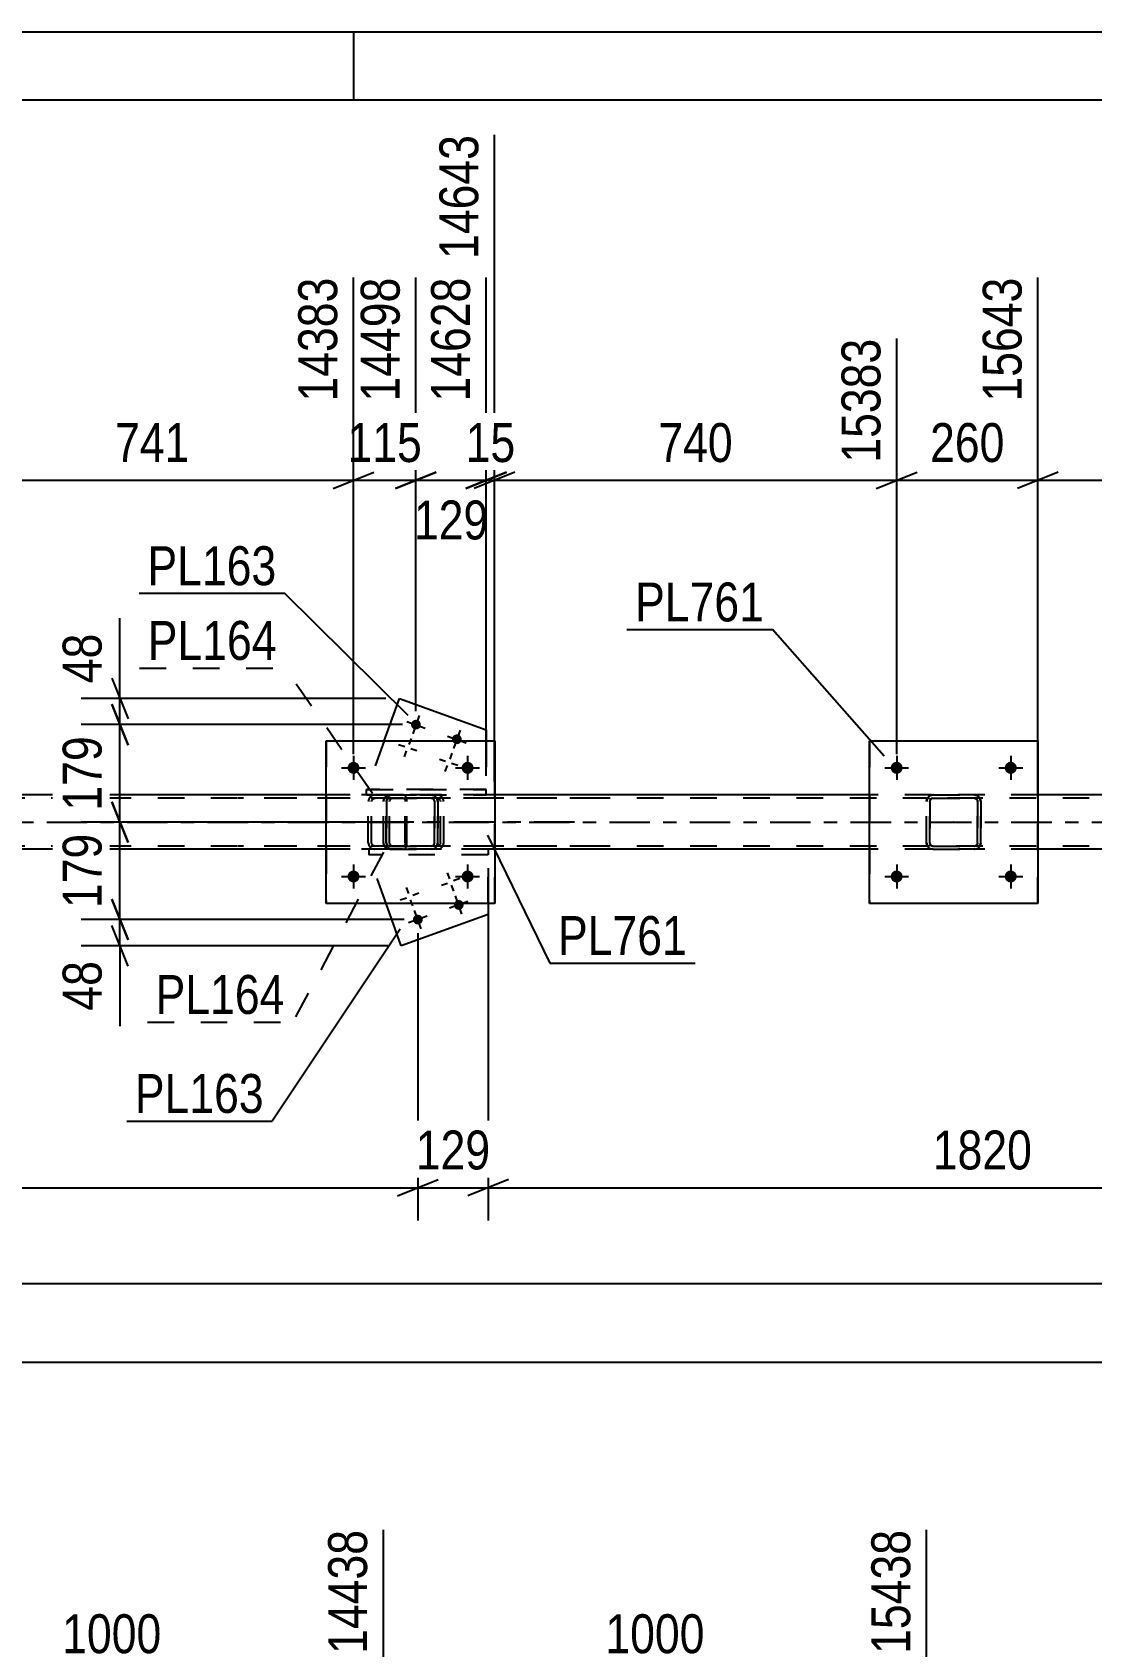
# Model space of a CAD drawing. Header units: millimetres. Extents: x 0 to 841, y 0 to 594.
# Drawn here: x 607.3 to 685.3, y 475.1 to 594 of the extents above; entities that cross this region are included whole.
import ezdxf

# ---------------------------------------------------------------- set-up
doc = ezdxf.new("R2010")
doc.units = ezdxf.units.MM
doc.linetypes.add('DXK_LINE_DOT2', pattern=[3.9198, 1.9599, -1.9599])
doc.linetypes.add('DXK_LINE_DOT3', pattern=[5.9187, 2.979, -0.9799, 0.9799, -0.9799])
doc.styles.add('Arial Narrow', font='ARIALN.TTF', dxfattribs={"height": 0.2})

# ---------------------------------------------------------------- blocks, each defined once
blk = doc.blocks.new('Unknown-122570622-1133')
at = {"color": 5, "linetype": 'Continuous'}
for p, q in [((841, 594), (0, 594)), ((631, 589), (631, 594)), ((836, 589), (5, 589))]:
    blk.add_line(p, q, dxfattribs=at)
blk = doc.blocks.new('Part-122570622-3930 - 3910')
at = {"color": 2, "linetype": 'Continuous'}
for p, q in [((628.98, 529.84), (628.98, 541.84)), ((628.98, 541.84), (628.98, 541.84)), ((628.98, 541.84), (641.38, 541.84)), ((641.38, 541.84), (641.38, 529.84)), ((628.98, 529.84), (628.98, 529.84)), ((641.38, 529.84), (628.98, 529.84))]:
    blk.add_line(p, q, dxfattribs=at)
at = {"color": 7, "linetype": 'DXK_LINE_DOT2'}
for p, q in [((628.98, 541.84), (628.98, 529.84)), ((628.98, 541.84), (628.98, 541.84)), ((641.38, 529.84), (641.38, 541.84)), ((628.98, 529.84), (628.98, 529.84))]:
    blk.add_line(p, q, dxfattribs=at)
blk = doc.blocks.new('Part-122570622-4040 - 3910')
at = {"color": 2, "linetype": 'Continuous'}
for p, q in [((633.25, 541.84), (634.36, 544.94)), ((634.36, 544.94), (640.76, 542.65)), ((640.76, 542.65), (640.76, 541.84))]:
    blk.add_line(p, q, dxfattribs=at)
at = {"color": 7, "linetype": 'DXK_LINE_DOT2'}
for p, q in [((633.25, 541.84), (631.95, 538.24)), ((640.76, 541.84), (640.76, 538.24)), ((640.76, 538.24), (631.95, 538.24))]:
    blk.add_line(p, q, dxfattribs=at)
blk = doc.blocks.new('Part-122570622-3931 - 3910')
at = {"color": 7, "linetype": 'DXK_LINE_DOT2'}
for p, q in [((633.18, 537.36), (633.22, 537.54)), ((633.22, 537.54), (633.18, 537.36)), ((633.18, 534.32), (633.18, 537.36)), ((633.18, 537.36), (633.18, 537.36)), ((633.18, 534.32), (633.18, 537.36)), ((633.42, 537.36), (633.44, 537.45)), ((633.44, 537.45), (633.42, 537.36)), ((633.42, 534.32), (633.42, 537.36)), ((633.42, 537.36), (633.42, 537.36)), ((633.42, 537.36), (633.42, 534.32)), ((633.44, 537.45), (633.49, 537.53)), ((633.49, 537.53), (633.44, 537.45)), ((633.48, 537.8), (633.66, 537.84)), ((633.66, 537.84), (633.48, 537.8)), ((633.49, 537.53), (633.57, 537.58)), ((633.57, 537.58), (633.49, 537.53)), ((633.57, 537.58), (633.66, 537.6)), ((633.66, 537.6), (633.57, 537.58)), ((633.66, 537.84), (636.7, 537.84)), ((633.66, 537.84), (633.66, 537.84)), ((633.66, 537.84), (636.7, 537.84)), ((633.66, 537.6), (636.7, 537.6)), ((633.66, 537.6), (633.66, 537.6)), ((636.7, 537.6), (633.66, 537.6)), ((636.7, 537.84), (636.7, 537.84)), ((636.7, 537.84), (636.88, 537.8)), ((636.89, 537.8), (636.7, 537.84)), ((636.7, 537.6), (636.7, 537.6)), ((636.7, 537.6), (636.8, 537.58)), ((636.79, 537.58), (636.7, 537.6)), ((636.79, 537.58), (636.8, 537.58)), ((636.87, 537.53), (636.79, 537.58)), ((636.8, 537.58), (636.87, 537.53)), ((636.87, 537.53), (636.93, 537.45)), ((636.92, 537.45), (636.87, 537.53)), ((636.94, 537.36), (636.92, 537.45)), ((636.93, 537.45), (636.94, 537.36)), ((636.94, 534.32), (636.94, 537.36)), ((636.94, 537.36), (636.94, 537.36)), ((636.94, 537.36), (636.94, 534.32)), ((637.14, 537.54), (637.18, 537.36)), ((637.18, 537.36), (637.15, 537.54)), ((637.18, 534.32), (637.18, 537.36)), ((637.18, 537.36), (637.18, 537.36)), ((637.18, 537.36), (637.18, 534.32)), ((633.18, 534.32), (633.18, 534.32)), ((633.22, 534.14), (633.18, 534.32)), ((633.18, 534.32), (633.22, 534.14)), ((633.42, 534.32), (633.42, 534.32)), ((633.44, 534.23), (633.42, 534.32)), ((633.42, 534.32), (633.44, 534.23)), ((633.49, 534.15), (633.44, 534.23)), ((633.44, 534.23), (633.49, 534.15)), ((633.48, 533.88), (633.48, 533.88)), ((633.66, 533.84), (633.48, 533.88)), ((633.48, 533.88), (633.66, 533.84)), ((633.57, 534.1), (633.49, 534.15)), ((633.49, 534.15), (633.57, 534.1)), ((633.66, 534.08), (633.57, 534.1)), ((633.57, 534.1), (633.66, 534.08)), ((633.66, 534.08), (636.7, 534.08)), ((633.66, 534.08), (633.66, 534.08)), ((633.66, 534.08), (636.7, 534.08)), ((633.66, 533.84), (636.7, 533.84)), ((633.66, 533.84), (633.66, 533.84)), ((633.66, 533.84), (636.7, 533.84)), ((636.8, 534.1), (636.7, 534.08)), ((636.7, 534.08), (636.79, 534.1)), ((636.7, 534.08), (636.7, 534.08)), ((636.88, 533.88), (636.7, 533.84)), ((636.7, 533.84), (636.89, 533.88)), ((636.7, 533.84), (636.7, 533.84)), ((636.79, 534.1), (636.87, 534.15)), ((636.87, 534.15), (636.8, 534.1)), ((636.93, 534.23), (636.87, 534.15)), ((636.87, 534.15), (636.92, 534.23)), ((636.92, 534.23), (636.94, 534.32)), ((636.94, 534.32), (636.93, 534.23)), ((636.94, 534.32), (636.94, 534.32)), ((637.18, 534.32), (637.14, 534.14)), ((637.15, 534.14), (637.18, 534.32)), ((637.18, 534.32), (637.18, 534.32))]:
    blk.add_line(p, q, dxfattribs=at)
at = {"color": 7, "linetype": 'DXK_LINE_DOT3'}
blk.add_line((635.19, 535.84), (635.18, 535.84), dxfattribs=at)
at = {"color": 7, "linetype": 'DXK_LINE_DOT2'}
for centre, start, end in [((633.66, 537.36), 112.5, 157.5), ((633.66, 537.36), 112.5, 157.5), ((636.7, 537.36), 22.5, 67.5), ((636.7, 537.36), 22.5, 67.5), ((633.66, 534.32), 202.5, 247.5), ((633.66, 534.32), 202.5, 247.5), ((636.7, 534.32), 292.5, 337.5), ((636.7, 534.32), 292.5, 337.5)]:
    blk.add_arc(centre, 0.48, start, end, dxfattribs=at)
blk = doc.blocks.new('Bolt-122570622-4020 - 3910')
at = {"linetype": 'Continuous'}
for points in [[(635.92, 542.9, -1), (635.24, 543.14, -1)], [(638.93, 541.82, -1), (638.25, 542.06, -1)]]:
    blk.add_hatch(color=1, dxfattribs=at).paths.add_polyline_path(points)
at = {"color": 1, "linetype": 'Continuous'}
for p, q in [((634.9, 543.26), (636.26, 542.77)), ((635.82, 543.69), (635.34, 542.34)), ((637.91, 542.18), (639.27, 541.69)), ((638.83, 542.61), (638.35, 541.26)), ((634.29, 541.57), (634.75, 541.4)), ((634.73, 540.64), (634.89, 541.1)), ((635.22, 542), (635.05, 541.55)), ((635.65, 541.08), (635.2, 541.24)), ((638.23, 540.92), (638.07, 540.47)), ((637.31, 540.49), (637.76, 540.32)), ((637.74, 539.56), (637.9, 540.02)), ((638.66, 540), (638.21, 540.16))]:
    blk.add_line(p, q, dxfattribs=at)
blk = doc.blocks.new('Part-122570622-4035 - 3910')
at = {"color": 7, "linetype": 'DXK_LINE_DOT2'}
for p, q in [((631.95, 537.84), (631.95, 538.24)), ((631.95, 538.24), (640.76, 538.24)), ((631.95, 537.84), (640.76, 537.84)), ((640.76, 537.84), (640.76, 538.24))]:
    blk.add_line(p, q, dxfattribs=at)
blk = doc.blocks.new('Bolt-122570622-4041 - 3910')
at = {"linetype": 'Continuous'}
for points in [[(635.38, 528.54, -1), (636.06, 528.79, -1)], [(638.39, 529.62, -1), (639.07, 529.87, -1)]]:
    blk.add_hatch(color=1, dxfattribs=at).paths.add_polyline_path(points)
at = {"color": 1, "linetype": 'Continuous'}
for p, q in [((637.88, 532.12), (638.04, 531.66)), ((638.8, 531.68), (638.35, 531.52)), ((634.43, 530.12), (634.89, 530.28)), ((634.87, 531.04), (635.03, 530.59)), ((635.79, 530.6), (635.34, 530.44)), ((637.45, 531.2), (637.9, 531.36)), ((638.37, 530.76), (638.21, 531.21)), ((638.97, 529.07), (638.49, 530.42)), ((635.35, 529.68), (635.19, 530.13)), ((635.96, 527.99), (635.48, 529.34)), ((639.41, 529.99), (638.05, 529.5)), ((636.4, 528.91), (635.04, 528.42))]:
    blk.add_line(p, q, dxfattribs=at)
blk = doc.blocks.new('Bolt-122570622-3977 - 3910')
at = {"linetype": 'Continuous'}
for points in [[(630.54, 539.84), (630.55, 539.93), (630.58, 540.02), (630.63, 540.1), (630.69, 540.17), (630.76, 540.22), (630.85, 540.26), (630.94, 540.28), (631.03, 540.28), (631.12, 540.26), (631.2, 540.22), (631.28, 540.17), (631.34, 540.1), (631.39, 540.02), (631.41, 539.93), (631.42, 539.84), (631.41, 539.75), (631.39, 539.66), (631.34, 539.58), (631.28, 539.51), (631.2, 539.46), (631.12, 539.42), (631.03, 539.4), (630.94, 539.4), (630.85, 539.42), (630.76, 539.46), (630.69, 539.51), (630.63, 539.58), (630.58, 539.66), (630.55, 539.75)], [(638.94, 539.84), (638.95, 539.93), (638.98, 540.02), (639.03, 540.1), (639.09, 540.17), (639.16, 540.22), (639.25, 540.26), (639.34, 540.28), (639.43, 540.28), (639.52, 540.26), (639.6, 540.22), (639.68, 540.17), (639.74, 540.1), (639.79, 540.02), (639.81, 539.93), (639.82, 539.84), (639.81, 539.75), (639.79, 539.66), (639.74, 539.58), (639.68, 539.51), (639.6, 539.46), (639.52, 539.42), (639.43, 539.4), (639.34, 539.4), (639.25, 539.42), (639.16, 539.46), (639.09, 539.51), (639.03, 539.58), (638.98, 539.66), (638.95, 539.75)]]:
    blk.add_hatch(color=1, dxfattribs=at).paths.add_polyline_path(points)
at = {"color": 1, "linetype": 'Continuous'}
for p, q in [((630.1, 539.84), (631.86, 539.84)), ((630.98, 540.72), (630.98, 538.96)), ((638.5, 539.84), (640.26, 539.84)), ((639.38, 540.72), (639.38, 538.96))]:
    blk.add_line(p, q, dxfattribs=at)
blk = doc.blocks.new('Bolt-122570622-3978 - 3910')
at = {"linetype": 'Continuous'}
for points in [[(630.54, 531.84), (630.55, 531.93), (630.58, 532.02), (630.63, 532.1), (630.69, 532.17), (630.76, 532.22), (630.85, 532.26), (630.94, 532.28), (631.03, 532.28), (631.12, 532.26), (631.2, 532.22), (631.28, 532.17), (631.34, 532.1), (631.39, 532.02), (631.41, 531.93), (631.42, 531.84), (631.41, 531.75), (631.39, 531.66), (631.34, 531.58), (631.28, 531.51), (631.2, 531.46), (631.12, 531.42), (631.03, 531.4), (630.94, 531.4), (630.85, 531.42), (630.76, 531.46), (630.69, 531.51), (630.63, 531.58), (630.58, 531.66), (630.55, 531.75)], [(638.94, 531.84), (638.95, 531.93), (638.98, 532.02), (639.03, 532.1), (639.09, 532.17), (639.16, 532.22), (639.25, 532.26), (639.34, 532.28), (639.43, 532.28), (639.52, 532.26), (639.6, 532.22), (639.68, 532.17), (639.74, 532.1), (639.79, 532.02), (639.81, 531.93), (639.82, 531.84), (639.81, 531.75), (639.79, 531.66), (639.74, 531.58), (639.68, 531.51), (639.6, 531.46), (639.52, 531.42), (639.43, 531.4), (639.34, 531.4), (639.25, 531.42), (639.16, 531.46), (639.09, 531.51), (639.03, 531.58), (638.98, 531.66), (638.95, 531.75)]]:
    blk.add_hatch(color=1, dxfattribs=at).paths.add_polyline_path(points)
at = {"color": 1, "linetype": 'Continuous'}
for p, q in [((630.98, 532.72), (630.98, 530.96)), ((639.38, 532.72), (639.38, 530.96)), ((630.1, 531.84), (631.86, 531.84)), ((638.5, 531.84), (640.26, 531.84))]:
    blk.add_line(p, q, dxfattribs=at)
blk = doc.blocks.new('Part-122570622-4046 - 3910')
at = {"color": 7, "linetype": 'DXK_LINE_DOT2'}
for p, q in [((640.9, 533.84), (632.1, 533.84)), ((632.1, 533.84), (632.1, 533.44)), ((640.9, 533.84), (640.9, 533.44)), ((640.9, 533.44), (632.1, 533.44))]:
    blk.add_line(p, q, dxfattribs=at)
blk = doc.blocks.new('Part-122570622-4051 - 3910')
at = {"color": 7, "linetype": 'DXK_LINE_DOT2'}
for p, q in [((640.9, 533.44), (632.1, 533.44)), ((633.39, 529.84), (632.1, 533.44)), ((640.9, 529.84), (640.9, 533.44))]:
    blk.add_line(p, q, dxfattribs=at)
at = {"color": 2, "linetype": 'Continuous'}
for p, q in [((634.5, 526.74), (633.39, 529.84)), ((640.9, 529.03), (634.5, 526.74)), ((640.9, 529.84), (640.9, 529.03))]:
    blk.add_line(p, q, dxfattribs=at)
blk = doc.blocks.new('Part-122570622-4151 - 3910')
at = {"color": 7, "linetype": 'DXK_LINE_DOT2'}
for p, q in [((634.65, 537.84), (622.5, 537.84)), ((634.65, 537.6), (622.5, 537.6)), ((632.1, 537.54), (632.06, 537.36)), ((632.06, 534.32), (632.06, 537.36)), ((632.31, 537.36), (632.33, 537.45)), ((632.31, 534.32), (632.31, 537.36)), ((632.33, 537.45), (632.38, 537.53)), ((632.56, 537.84), (632.37, 537.8)), ((632.38, 537.53), (632.47, 537.58)), ((632.47, 537.58), (632.56, 537.6)), ((633.38, 537.6), (633.38, 537.84)), ((634.76, 537.8), (634.65, 537.84)), ((634.65, 537.6), (634.71, 537.58)), ((634.71, 537.58), (634.75, 537.53)), ((634.75, 537.53), (634.78, 537.45)), ((634.84, 537.7), (634.76, 537.8)), ((634.78, 537.45), (634.79, 537.36)), ((634.79, 534.32), (634.79, 537.36)), ((634.9, 537.54), (634.84, 537.7)), ((634.92, 537.36), (634.9, 537.54)), ((634.92, 534.32), (634.92, 537.36)), ((634.65, 534.08), (622.5, 534.08)), ((634.65, 533.84), (622.5, 533.84)), ((632.06, 534.32), (632.1, 534.14)), ((632.33, 534.23), (632.31, 534.32)), ((632.38, 534.15), (632.33, 534.23)), ((632.37, 533.88), (632.56, 533.84)), ((632.47, 534.1), (632.38, 534.15)), ((632.56, 534.08), (632.47, 534.1)), ((633.38, 533.84), (633.38, 534.08)), ((634.71, 534.1), (634.65, 534.08)), ((634.65, 533.84), (634.76, 533.88)), ((634.75, 534.15), (634.71, 534.1)), ((634.78, 534.23), (634.75, 534.15)), ((634.76, 533.88), (634.84, 533.98)), ((634.79, 534.32), (634.78, 534.23)), ((634.84, 533.98), (634.9, 534.14)), ((634.9, 534.14), (634.92, 534.32))]:
    blk.add_line(p, q, dxfattribs=at)
for centre, start, end in [((632.55, 537.34), 111.1941, 156.1506), ((632.55, 534.34), 203.8494, 248.8059)]:
    blk.add_arc(centre, 0.492, start, end, dxfattribs=at)
blk = doc.blocks.new('Part-122570622-4158 - 3910')
at = {"color": 7, "linetype": 'DXK_LINE_DOT2'}
for p, q in [((633.42, 537.54), (633.38, 537.36)), ((633.38, 534.32), (633.38, 537.36)), ((633.63, 537.36), (633.65, 537.45)), ((633.63, 534.32), (633.63, 537.36)), ((633.65, 537.45), (633.71, 537.53)), ((633.89, 537.84), (633.69, 537.8)), ((633.71, 537.53), (633.79, 537.58)), ((633.79, 537.58), (633.89, 537.6)), ((648.88, 537.84), (633.89, 537.84)), ((648.88, 537.6), (633.89, 537.6)), ((637.32, 537.8), (637.12, 537.84)), ((637.12, 537.6), (637.22, 537.58)), ((637.22, 537.58), (637.3, 537.53)), ((637.3, 537.53), (637.36, 537.45)), ((637.36, 537.45), (637.38, 537.36)), ((637.38, 534.32), (637.38, 537.36)), ((637.63, 537.36), (637.59, 537.54)), ((637.63, 534.32), (637.63, 537.36)), ((633.38, 534.32), (633.42, 534.14)), ((633.65, 534.23), (633.63, 534.32)), ((633.71, 534.15), (633.65, 534.23)), ((633.69, 533.88), (633.89, 533.84)), ((633.79, 534.1), (633.71, 534.15)), ((633.89, 534.08), (633.79, 534.1)), ((648.88, 534.08), (633.89, 534.08)), ((648.88, 533.84), (633.89, 533.84)), ((637.22, 534.1), (637.12, 534.08)), ((637.12, 533.84), (637.32, 533.88)), ((637.3, 534.15), (637.22, 534.1)), ((637.36, 534.23), (637.3, 534.15)), ((637.38, 534.32), (637.36, 534.23)), ((637.59, 534.14), (637.63, 534.32))]:
    blk.add_line(p, q, dxfattribs=at)
at = {"color": 7, "linetype": 'DXK_LINE_DOT3'}
blk.add_line((647.26, 535.84), (632.09, 535.84), dxfattribs=at)
at = {"color": 7, "linetype": 'DXK_LINE_DOT2'}
for centre, start, end in [((633.87, 537.34), 110.7583, 155.68), ((637.14, 537.34), 24.32, 69.2417), ((633.87, 534.34), 204.32, 249.2417), ((637.14, 534.34), 290.7583, 335.68)]:
    blk.add_arc(centre, 0.496, start, end, dxfattribs=at)
blk = doc.blocks.new('Part-122570622-4181 - 3910')
at = {"color": 7, "linetype": 'DXK_LINE_DOT2'}
for p, q in [((755.72, 537.6), (99.39, 537.6)), ((641.38, 537.84), (628.98, 537.84)), ((681.38, 537.84), (668.98, 537.84)), ((755.72, 534.08), (99.39, 534.08)), ((641.38, 533.84), (628.98, 533.84)), ((681.38, 533.84), (668.98, 533.84))]:
    blk.add_line(p, q, dxfattribs=at)
at = {"color": 2, "linetype": 'Continuous'}
for p, q in [((628.98, 537.84), (601.38, 537.84)), ((668.98, 537.84), (641.38, 537.84)), ((708.98, 537.84), (681.38, 537.84)), ((628.98, 533.84), (601.38, 533.84)), ((668.98, 533.84), (641.38, 533.84)), ((708.98, 533.84), (681.38, 533.84))]:
    blk.add_line(p, q, dxfattribs=at)
at = {"color": 7, "linetype": 'DXK_LINE_DOT3'}
blk.add_line((99.39, 535.84), (755.72, 535.84), dxfattribs=at)
blk = doc.blocks.new('Part-122570622-4234 - 3910')
at = {"color": 7, "linetype": 'DXK_LINE_DOT2'}
for p, q in [((673.17, 537.36), (673.21, 537.54)), ((673.17, 537.36), (673.18, 537.36)), ((673.17, 534.32), (673.17, 537.36)), ((673.22, 537.54), (673.18, 537.36)), ((673.18, 534.32), (673.18, 537.36)), ((673.43, 537.45), (673.41, 537.36)), ((673.42, 537.36), (673.41, 537.36)), ((673.41, 537.36), (673.41, 534.32)), ((673.42, 537.36), (673.44, 537.45)), ((673.42, 534.32), (673.42, 537.36)), ((673.48, 537.53), (673.43, 537.45)), ((673.44, 537.45), (673.49, 537.53)), ((673.47, 537.8), (673.65, 537.84)), ((673.66, 537.84), (673.48, 537.8)), ((673.56, 537.58), (673.48, 537.53)), ((673.49, 537.53), (673.57, 537.58)), ((673.65, 537.6), (673.56, 537.58)), ((673.57, 537.58), (673.66, 537.6)), ((673.66, 537.84), (673.65, 537.84)), ((673.65, 537.84), (676.69, 537.84)), ((673.65, 537.6), (673.66, 537.6)), ((676.69, 537.6), (673.65, 537.6)), ((673.66, 537.84), (676.7, 537.84)), ((673.66, 537.6), (676.7, 537.6)), ((676.69, 537.84), (676.7, 537.84)), ((676.69, 537.84), (676.88, 537.8)), ((676.7, 537.6), (676.69, 537.6)), ((676.79, 537.58), (676.69, 537.6)), ((676.88, 537.8), (676.7, 537.84)), ((676.7, 537.6), (676.79, 537.58)), ((676.79, 537.58), (676.79, 537.58)), ((676.79, 537.58), (676.87, 537.53)), ((676.86, 537.53), (676.79, 537.58)), ((676.92, 537.45), (676.86, 537.53)), ((676.87, 537.53), (676.92, 537.45)), ((676.92, 537.45), (676.94, 537.36)), ((676.93, 537.36), (676.92, 537.45)), ((676.94, 537.36), (676.93, 537.36)), ((676.93, 537.36), (676.93, 534.32)), ((676.94, 534.32), (676.94, 537.36)), ((677.14, 537.54), (677.17, 537.36)), ((677.18, 537.36), (677.14, 537.54)), ((677.18, 537.36), (677.17, 537.36)), ((677.17, 537.36), (677.17, 534.32)), ((677.18, 534.32), (677.18, 537.36)), ((673.18, 534.32), (673.17, 534.32)), ((673.21, 534.14), (673.17, 534.32)), ((673.18, 534.32), (673.22, 534.14)), ((673.41, 534.32), (673.42, 534.32)), ((673.41, 534.32), (673.43, 534.23)), ((673.44, 534.23), (673.42, 534.32)), ((673.43, 534.23), (673.48, 534.15)), ((673.49, 534.15), (673.44, 534.23)), ((673.47, 533.88), (673.48, 533.88)), ((673.65, 533.84), (673.47, 533.88)), ((673.48, 534.15), (673.56, 534.1)), ((673.48, 533.88), (673.66, 533.84)), ((673.57, 534.1), (673.49, 534.15)), ((673.56, 534.1), (673.65, 534.08)), ((673.66, 534.08), (673.57, 534.1)), ((673.66, 534.08), (673.65, 534.08)), ((673.65, 534.08), (676.69, 534.08)), ((673.66, 533.84), (673.65, 533.84)), ((673.65, 533.84), (676.69, 533.84)), ((673.66, 534.08), (676.7, 534.08)), ((673.66, 533.84), (676.7, 533.84)), ((676.69, 534.08), (676.79, 534.1)), ((676.69, 534.08), (676.7, 534.08)), ((676.88, 533.88), (676.69, 533.84)), ((676.69, 533.84), (676.7, 533.84)), ((676.79, 534.1), (676.7, 534.08)), ((676.7, 533.84), (676.88, 533.88)), ((676.87, 534.15), (676.79, 534.1)), ((676.79, 534.1), (676.86, 534.15)), ((676.86, 534.15), (676.92, 534.23)), ((676.92, 534.23), (676.87, 534.15)), ((676.94, 534.32), (676.92, 534.23)), ((676.92, 534.23), (676.93, 534.32)), ((676.93, 534.32), (676.94, 534.32)), ((677.17, 534.32), (677.14, 534.14)), ((677.14, 534.14), (677.18, 534.32)), ((677.17, 534.32), (677.18, 534.32))]:
    blk.add_line(p, q, dxfattribs=at)
at = {"color": 7, "linetype": 'DXK_LINE_DOT3'}
blk.add_line((675.18, 535.84), (675.17, 535.84), dxfattribs=at)
at = {"color": 7, "linetype": 'DXK_LINE_DOT2'}
for centre, start, end in [((673.65, 537.36), 112.5, 157.5), ((673.66, 537.36), 112.5, 157.5), ((676.69, 537.36), 22.5, 67.5), ((676.7, 537.36), 22.5, 67.5), ((673.65, 534.32), 202.5, 247.5), ((673.66, 534.32), 202.5, 247.5), ((676.69, 534.32), 292.5, 337.5), ((676.7, 534.32), 292.5, 337.5)]:
    blk.add_arc(centre, 0.48, start, end, dxfattribs=at)
blk = doc.blocks.new('Part-122570622-4239 - 3910')
at = {"color": 2, "linetype": 'Continuous'}
for p, q in [((668.98, 529.84), (668.98, 541.84)), ((668.98, 541.84), (668.98, 541.84)), ((668.98, 541.84), (681.38, 541.84)), ((681.38, 541.84), (681.38, 529.84)), ((668.98, 529.84), (668.98, 529.84)), ((681.38, 529.84), (668.98, 529.84))]:
    blk.add_line(p, q, dxfattribs=at)
at = {"color": 7, "linetype": 'DXK_LINE_DOT2'}
for p, q in [((668.98, 541.84), (668.98, 529.84)), ((668.98, 541.84), (668.98, 541.84)), ((681.38, 529.84), (681.38, 541.84)), ((668.98, 529.84), (668.98, 529.84))]:
    blk.add_line(p, q, dxfattribs=at)
blk = doc.blocks.new('Bolt-122570622-4240 - 3910')
at = {"linetype": 'Continuous'}
for points in [[(670.54, 531.84), (670.55, 531.93), (670.58, 532.02), (670.62, 532.1), (670.68, 532.17), (670.76, 532.22), (670.84, 532.26), (670.93, 532.28), (671.03, 532.28), (671.12, 532.26), (671.2, 532.22), (671.27, 532.17), (671.34, 532.1), (671.38, 532.02), (671.41, 531.93), (671.42, 531.84), (671.41, 531.75), (671.38, 531.66), (671.34, 531.58), (671.27, 531.51), (671.2, 531.46), (671.12, 531.42), (671.03, 531.4), (670.93, 531.4), (670.84, 531.42), (670.76, 531.46), (670.68, 531.51), (670.62, 531.58), (670.58, 531.66), (670.55, 531.75)], [(678.94, 531.84), (678.95, 531.93), (678.98, 532.02), (679.02, 532.1), (679.08, 532.17), (679.16, 532.22), (679.24, 532.26), (679.33, 532.28), (679.43, 532.28), (679.52, 532.26), (679.6, 532.22), (679.67, 532.17), (679.74, 532.1), (679.78, 532.02), (679.81, 531.93), (679.82, 531.84), (679.81, 531.75), (679.78, 531.66), (679.74, 531.58), (679.67, 531.51), (679.6, 531.46), (679.52, 531.42), (679.43, 531.4), (679.33, 531.4), (679.24, 531.42), (679.16, 531.46), (679.08, 531.51), (679.02, 531.58), (678.98, 531.66), (678.95, 531.75)]]:
    blk.add_hatch(color=1, dxfattribs=at).paths.add_polyline_path(points)
at = {"color": 1, "linetype": 'Continuous'}
for p, q in [((670.98, 532.72), (670.98, 530.96)), ((679.38, 532.72), (679.38, 530.96)), ((670.1, 531.84), (671.86, 531.84)), ((678.5, 531.84), (680.26, 531.84))]:
    blk.add_line(p, q, dxfattribs=at)
blk = doc.blocks.new('Bolt-122570622-4241 - 3910')
at = {"linetype": 'Continuous'}
for points in [[(670.54, 539.84), (670.55, 539.93), (670.58, 540.02), (670.62, 540.1), (670.68, 540.17), (670.76, 540.22), (670.84, 540.26), (670.93, 540.28), (671.03, 540.28), (671.12, 540.26), (671.2, 540.22), (671.27, 540.17), (671.34, 540.1), (671.38, 540.02), (671.41, 539.93), (671.42, 539.84), (671.41, 539.75), (671.38, 539.66), (671.34, 539.58), (671.27, 539.51), (671.2, 539.46), (671.12, 539.42), (671.03, 539.4), (670.93, 539.4), (670.84, 539.42), (670.76, 539.46), (670.68, 539.51), (670.62, 539.58), (670.58, 539.66), (670.55, 539.75)], [(678.94, 539.84), (678.95, 539.93), (678.98, 540.02), (679.02, 540.1), (679.08, 540.17), (679.16, 540.22), (679.24, 540.26), (679.33, 540.28), (679.43, 540.28), (679.52, 540.26), (679.6, 540.22), (679.67, 540.17), (679.74, 540.1), (679.78, 540.02), (679.81, 539.93), (679.82, 539.84), (679.81, 539.75), (679.78, 539.66), (679.74, 539.58), (679.67, 539.51), (679.6, 539.46), (679.52, 539.42), (679.43, 539.4), (679.33, 539.4), (679.24, 539.42), (679.16, 539.46), (679.08, 539.51), (679.02, 539.58), (678.98, 539.66), (678.95, 539.75)]]:
    blk.add_hatch(color=1, dxfattribs=at).paths.add_polyline_path(points)
at = {"color": 1, "linetype": 'Continuous'}
for p, q in [((670.1, 539.84), (671.86, 539.84)), ((670.98, 540.72), (670.98, 538.96)), ((678.5, 539.84), (680.26, 539.84)), ((679.38, 540.72), (679.38, 538.96))]:
    blk.add_line(p, q, dxfattribs=at)
blk = doc.blocks.new('StraightDimension-122570622-14919 - 3910')
at = {"color": 7, "linetype": 'Continuous'}
for p, q in [((635.58, 544.02), (635.58, 575.95)), ((640.76, 539.24), (640.76, 575.95)), ((634.08, 560.41), (637.08, 561.61)), ((642.26, 561.61), (639.26, 560.41)), ((635.58, 561.01), (640.76, 561.01))]:
    blk.add_line(p, q, dxfattribs=at)
at = {"color": 0, "linetype": 'Continuous'}
blk.add_wipeout([(640.16, 576.55), (635.96, 576.55), (635.96, 566.21), (640.16, 566.21)], dxfattribs=at)
at = {"color": 0}
blk.add_wipeout([(641.51, 556.06), (641.51, 560.26), (634.83, 560.26), (634.83, 556.06)], dxfattribs=at)
at = {"color": 3, "linetype": 'Continuous', "style": 'Arial Narrow'}
blk.add_text('14628', height=2.863, rotation=90.0002, dxfattribs=at).set_placement((639.56, 566.81))
at = {"color": 3, "style": 'Arial Narrow'}
blk.add_text('129', height=2.863, dxfattribs=at).set_placement((635.43, 556.66))
blk = doc.blocks.new('StraightDimension-122570622-4410 - 3910')
at = {"color": 7, "linetype": 'Continuous'}
for p, q in [((640.9, 532.44), (640.9, 506.52)), ((713.69, 522.4), (713.69, 506.52)), ((642.4, 509.52), (639.4, 508.32)), ((640.9, 508.92), (713.69, 508.92)), ((712.19, 508.32), (715.19, 509.52))]:
    blk.add_line(p, q, dxfattribs=at)
at = {"color": 0}
blk.add_wipeout([(681.55, 509.67), (681.55, 513.87), (673.04, 513.87), (673.04, 509.67)], dxfattribs=at)
at = {"color": 3, "style": 'Arial Narrow'}
blk.add_text('1820', height=2.863, dxfattribs=at).set_placement((673.64, 510.27))
blk = doc.blocks.new('StraightDimension-122570622-15342 - 3910')
at = {"color": 7, "linetype": 'Continuous'}
for p, q in [((613.78, 544.94), (613.78, 550.85)), ((613.78, 544.94), (613.78, 550.85)), ((613.18, 546.44), (614.38, 543.44)), ((633.36, 544.94), (610.93, 544.94)), ((614.38, 541.52), (613.18, 544.52)), ((613.78, 543.02), (613.78, 544.94)), ((634.58, 543.02), (610.93, 543.02))]:
    blk.add_line(p, q, dxfattribs=at)
at = {"color": 0}
blk.add_wipeout([(613.03, 550.32), (608.83, 550.32), (608.83, 545.47), (613.03, 545.47)], dxfattribs=at)
at = {"color": 3, "style": 'Arial Narrow'}
blk.add_text('48', height=2.863, rotation=90.0002, dxfattribs=at).set_placement((612.43, 546.07))
blk = doc.blocks.new('StraightDimension-122570622-4392 - 3910')
at = {"color": 7, "linetype": 'Continuous'}
for p, q in [((635.72, 527.67), (635.72, 506.52)), ((63.95, 508.92), (635.72, 508.92)), ((634.22, 508.32), (637.22, 509.52))]:
    blk.add_line(p, q, dxfattribs=at)
blk = doc.blocks.new('StraightDimension-122570622-4402 - 3910')
at = {"color": 7, "linetype": 'Continuous'}
for p, q in [((640.9, 532.44), (640.9, 506.52)), ((635.72, 527.67), (635.72, 506.52)), ((634.22, 508.32), (637.22, 509.52)), ((635.72, 508.92), (640.9, 508.92)), ((642.4, 509.52), (639.4, 508.32))]:
    blk.add_line(p, q, dxfattribs=at)
at = {"color": 0}
blk.add_wipeout([(641.65, 509.67), (641.65, 513.87), (634.97, 513.87), (634.97, 509.67)], dxfattribs=at)
at = {"color": 3, "style": 'Arial Narrow'}
blk.add_text('129', height=2.863, dxfattribs=at).set_placement((635.57, 510.27))
blk = doc.blocks.new('StraightDimension-122570622-4570 - 3910')
at = {"color": 7, "linetype": 'Continuous'}
blk.add_line((63.31, 496.07), (756.36, 496.07), dxfattribs=at)
blk = doc.blocks.new('StraightDimension-122570622-4591 - 3910')
at = {"color": 7, "linetype": 'Continuous'}
blk.add_line((63.95, 501.87), (755.72, 501.87), dxfattribs=at)
blk = doc.blocks.new('StraightDimension-122570622-14915 - 3910')
at = {"color": 7, "linetype": 'Continuous'}
for p, q in [((681.38, 538.84), (681.38, 575.95)), ((710.98, 540.84), (710.98, 571.45)), ((682.88, 561.61), (679.88, 560.41)), ((709.48, 560.41), (712.48, 561.61)), ((681.38, 561.01), (710.98, 561.01))]:
    blk.add_line(p, q, dxfattribs=at)
at = {"color": 0}
blk.add_wipeout([(699.52, 561.76), (699.52, 565.96), (692.84, 565.96), (692.84, 561.76)], dxfattribs=at)
at = {"color": 3, "style": 'Arial Narrow'}
blk.add_text('740', height=2.863, dxfattribs=at).set_placement((693.44, 562.36))
at = {"color": 0, "linetype": 'Continuous'}
blk.add_wipeout([(710.38, 572.05), (706.18, 572.05), (706.18, 561.71), (710.38, 561.71)], dxfattribs=at)
at = {"color": 3, "linetype": 'Continuous', "style": 'Arial Narrow'}
blk.add_text('16383', height=2.863, rotation=90.0002, dxfattribs=at).set_placement((709.78, 562.31))
blk = doc.blocks.new('StraightDimension-122570622-14916 - 3910')
at = {"color": 7, "linetype": 'Continuous'}
for p, q in [((681.38, 538.84), (681.38, 575.95)), ((670.98, 540.84), (670.98, 571.45)), ((669.48, 560.41), (672.48, 561.61)), ((682.88, 561.61), (679.88, 560.41)), ((670.98, 561.01), (681.38, 561.01))]:
    blk.add_line(p, q, dxfattribs=at)
at = {"color": 0}
blk.add_wipeout([(679.52, 561.76), (679.52, 565.96), (672.84, 565.96), (672.84, 561.76)], dxfattribs=at)
at = {"color": 3, "style": 'Arial Narrow'}
blk.add_text('260', height=2.863, dxfattribs=at).set_placement((673.44, 562.36))
at = {"color": 0, "linetype": 'Continuous'}
blk.add_wipeout([(680.78, 576.55), (676.58, 576.55), (676.58, 566.21), (680.78, 566.21)], dxfattribs=at)
at = {"color": 3, "linetype": 'Continuous', "style": 'Arial Narrow'}
blk.add_text('15643', height=2.863, rotation=90.0002, dxfattribs=at).set_placement((680.18, 566.81))
blk = doc.blocks.new('StraightDimension-122570622-14917 - 3910')
at = {"color": 7, "linetype": 'Continuous'}
for p, q in [((641.37, 538.84), (641.37, 586.45)), ((670.98, 540.84), (670.98, 571.45)), ((642.87, 561.61), (639.87, 560.41)), ((669.48, 560.41), (672.48, 561.61)), ((641.37, 561.01), (670.98, 561.01))]:
    blk.add_line(p, q, dxfattribs=at)
at = {"color": 0}
blk.add_wipeout([(659.52, 561.76), (659.52, 565.96), (652.83, 565.96), (652.83, 561.76)], dxfattribs=at)
at = {"color": 3, "style": 'Arial Narrow'}
blk.add_text('740', height=2.863, dxfattribs=at).set_placement((653.43, 562.36))
at = {"color": 0, "linetype": 'Continuous'}
blk.add_wipeout([(670.38, 572.05), (666.18, 572.05), (666.18, 561.71), (670.38, 561.71)], dxfattribs=at)
at = {"color": 3, "linetype": 'Continuous', "style": 'Arial Narrow'}
blk.add_text('15383', height=2.863, rotation=90.0002, dxfattribs=at).set_placement((669.78, 562.31))
blk = doc.blocks.new('StraightDimension-122570622-14918 - 3910')
at = {"color": 7, "linetype": 'Continuous'}
for p, q in [((641.37, 538.84), (641.37, 586.45)), ((640.76, 539.24), (640.76, 575.95)), ((639.26, 560.41), (642.26, 561.61)), ((642.87, 561.61), (639.87, 560.41)), ((640.76, 561.01), (641.37, 561.01))]:
    blk.add_line(p, q, dxfattribs=at)
at = {"color": 0, "linetype": 'Continuous'}
blk.add_wipeout([(640.77, 587.05), (636.57, 587.05), (636.57, 576.71), (640.77, 576.71)], dxfattribs=at)
at = {"color": 3, "linetype": 'Continuous', "style": 'Arial Narrow'}
blk.add_text('14643', height=2.863, rotation=90.0002, dxfattribs=at).set_placement((640.17, 577.31))
at = {"color": 0}
blk.add_wipeout([(643.49, 561.76), (643.49, 565.96), (638.64, 565.96), (638.64, 561.76)], dxfattribs=at)
at = {"color": 3, "style": 'Arial Narrow'}
blk.add_text('15', height=2.863, dxfattribs=at).set_placement((639.24, 562.36))
blk = doc.blocks.new('StraightDimension-122570622-14920 - 3910')
at = {"color": 7, "linetype": 'Continuous'}
for p, q in [((630.98, 540.84), (630.98, 575.95)), ((635.58, 544.02), (635.58, 575.95)), ((629.48, 560.41), (632.48, 561.61)), ((637.08, 561.61), (634.08, 560.41)), ((630.98, 561.01), (635.58, 561.01))]:
    blk.add_line(p, q, dxfattribs=at)
at = {"color": 0}
blk.add_wipeout([(636.62, 561.76), (636.62, 565.96), (629.94, 565.96), (629.94, 561.76)], dxfattribs=at)
at = {"color": 3, "style": 'Arial Narrow'}
blk.add_text('115', height=2.863, dxfattribs=at).set_placement((630.54, 562.36))
at = {"color": 0, "linetype": 'Continuous'}
blk.add_wipeout([(634.98, 576.55), (630.78, 576.55), (630.78, 566.21), (634.98, 566.21)], dxfattribs=at)
at = {"color": 3, "linetype": 'Continuous', "style": 'Arial Narrow'}
blk.add_text('14498', height=2.863, rotation=90.0002, dxfattribs=at).set_placement((634.38, 566.81))
blk = doc.blocks.new('StraightDimension-122570622-14921 - 3910')
at = {"color": 7, "linetype": 'Continuous'}
for p, q in [((601.34, 538.84), (601.34, 575.95)), ((630.98, 540.84), (630.98, 575.95)), ((602.84, 561.61), (599.84, 560.41)), ((629.48, 560.41), (632.48, 561.61)), ((601.34, 561.01), (630.98, 561.01))]:
    blk.add_line(p, q, dxfattribs=at)
at = {"color": 0, "linetype": 'Continuous'}
blk.add_wipeout([(630.38, 576.55), (626.18, 576.55), (626.18, 566.21), (630.38, 566.21)], dxfattribs=at)
at = {"color": 0}
blk.add_wipeout([(619.51, 561.76), (619.51, 565.96), (612.82, 565.96), (612.82, 561.76)], dxfattribs=at)
at = {"color": 3, "linetype": 'Continuous', "style": 'Arial Narrow'}
blk.add_text('14383', height=2.863, rotation=90.0002, dxfattribs=at).set_placement((629.78, 566.81))
at = {"color": 3, "style": 'Arial Narrow'}
blk.add_text('741', height=2.863, dxfattribs=at).set_placement((613.42, 562.36))
blk = doc.blocks.new('StraightDimension-122570622-15343 - 3910')
at = {"color": 7, "linetype": 'Continuous'}
for p, q in [((613.18, 544.52), (614.38, 541.52)), ((634.58, 543.02), (610.93, 543.02)), ((613.78, 535.84), (613.78, 543.02)), ((614.38, 534.34), (613.18, 537.34)), ((635.17, 535.84), (610.93, 535.84))]:
    blk.add_line(p, q, dxfattribs=at)
at = {"color": 0}
blk.add_wipeout([(613.03, 542.77), (608.83, 542.77), (608.83, 536.09), (613.03, 536.09)], dxfattribs=at)
at = {"color": 3, "style": 'Arial Narrow'}
blk.add_text('179', height=2.863, rotation=90.0002, dxfattribs=at).set_placement((612.43, 536.69))
blk = doc.blocks.new('StraightDimension-122570622-15344 - 3910')
at = {"color": 7, "linetype": 'Continuous'}
for p, q in [((613.18, 537.34), (614.38, 534.34)), ((635.17, 535.84), (610.93, 535.84)), ((613.78, 528.67), (613.78, 535.84)), ((614.38, 527.17), (613.18, 530.17)), ((634.72, 528.67), (610.93, 528.67))]:
    blk.add_line(p, q, dxfattribs=at)
at = {"color": 0}
blk.add_wipeout([(613.03, 535.59), (608.83, 535.59), (608.83, 528.91), (613.03, 528.91)], dxfattribs=at)
at = {"color": 3, "style": 'Arial Narrow'}
blk.add_text('179', height=2.863, rotation=90.0002, dxfattribs=at).set_placement((612.43, 529.51))
blk = doc.blocks.new('StraightDimension-122570622-15345 - 3910')
at = {"color": 7, "linetype": 'Continuous'}
for p, q in [((613.18, 530.17), (614.38, 527.17)), ((634.72, 528.67), (610.93, 528.67)), ((614.38, 525.24), (613.18, 528.24)), ((613.78, 526.74), (613.78, 528.67)), ((633.5, 526.74), (610.93, 526.74)), ((613.78, 526.74), (613.78, 520.83)), ((613.78, 526.74), (613.78, 520.83))]:
    blk.add_line(p, q, dxfattribs=at)
at = {"color": 0}
blk.add_wipeout([(613.03, 526.22), (608.83, 526.22), (608.83, 521.36), (613.03, 521.36)], dxfattribs=at)
at = {"color": 3, "style": 'Arial Narrow'}
blk.add_text('48', height=2.863, rotation=90.0002, dxfattribs=at).set_placement((612.43, 521.96))
blk = doc.blocks.new('StraightDimension-122570622-16600 - 5143')
at = {"color": 7, "linetype": 'Continuous'}
for p, q in [((633.18, 438.53), (633.18, 483.74)), ((673.18, 438.53), (673.18, 483.74)), ((634.68, 473.9), (631.68, 472.7)), ((633.18, 473.3), (673.18, 473.3)), ((671.68, 472.7), (674.68, 473.9))]:
    blk.add_line(p, q, dxfattribs=at)
at = {"color": 0}
blk.add_wipeout([(657.44, 474.05), (657.44, 478.25), (648.93, 478.25), (648.93, 474.05)], dxfattribs=at)
at = {"color": 3, "style": 'Arial Narrow'}
blk.add_text('1000', height=2.863, dxfattribs=at).set_placement((649.53, 474.65))
at = {"color": 0, "linetype": 'Continuous'}
blk.add_wipeout([(672.58, 484.34), (668.38, 484.34), (668.38, 474), (672.58, 474)], dxfattribs=at)
at = {"color": 3, "linetype": 'Continuous', "style": 'Arial Narrow'}
blk.add_text('15438', height=2.863, rotation=90.0002, dxfattribs=at).set_placement((671.98, 474.6))
blk = doc.blocks.new('StraightDimension-122570622-16599 - 5143')
at = {"color": 7, "linetype": 'Continuous'}
for p, q in [((673.18, 438.53), (673.18, 483.74)), ((713.18, 438.53), (713.18, 483.74)), ((674.68, 473.9), (671.68, 472.7)), ((673.18, 473.3), (713.18, 473.3)), ((711.68, 472.7), (714.68, 473.9))]:
    blk.add_line(p, q, dxfattribs=at)
at = {"color": 0}
blk.add_wipeout([(697.44, 474.05), (697.44, 478.25), (688.92, 478.25), (688.92, 474.05)], dxfattribs=at)
at = {"color": 3, "style": 'Arial Narrow'}
blk.add_text('1000', height=2.863, dxfattribs=at).set_placement((689.52, 474.65))
at = {"color": 0, "linetype": 'Continuous'}
blk.add_wipeout([(712.58, 484.34), (708.38, 484.34), (708.38, 474), (712.58, 474)], dxfattribs=at)
at = {"color": 3, "linetype": 'Continuous', "style": 'Arial Narrow'}
blk.add_text('16438', height=2.863, rotation=90.0002, dxfattribs=at).set_placement((711.98, 474.6))
blk = doc.blocks.new('StraightDimension-122570622-16601 - 5143')
at = {"color": 7, "linetype": 'Continuous'}
for p, q in [((593.18, 438.53), (593.18, 483.74)), ((633.18, 438.53), (633.18, 483.74)), ((594.68, 473.9), (591.68, 472.7)), ((593.18, 473.3), (633.18, 473.3)), ((631.68, 472.7), (634.68, 473.9))]:
    blk.add_line(p, q, dxfattribs=at)
at = {"color": 0}
blk.add_wipeout([(617.44, 474.05), (617.44, 478.25), (608.93, 478.25), (608.93, 474.05)], dxfattribs=at)
at = {"color": 3, "style": 'Arial Narrow'}
blk.add_text('1000', height=2.863, dxfattribs=at).set_placement((609.53, 474.65))
at = {"color": 0, "linetype": 'Continuous'}
blk.add_wipeout([(632.58, 484.34), (628.38, 484.34), (628.38, 474), (632.58, 474)], dxfattribs=at)
at = {"color": 3, "linetype": 'Continuous', "style": 'Arial Narrow'}
blk.add_text('14438', height=2.863, rotation=90.0002, dxfattribs=at).set_placement((631.98, 474.6))
blk = doc.blocks.new('Mark-122570622-3926 - 3910')
at = {"color": 30, "linetype": 'Continuous'}
for p, q in [((640.84, 534.88), (645.44, 525.46)), ((645.44, 525.46), (656.14, 525.46))]:
    blk.add_line(p, q, dxfattribs=at)
at = {"color": 0}
blk.add_wipeout([(655.54, 526.06), (655.54, 529.06), (646.04, 529.06), (646.04, 526.06)], dxfattribs=at)
blk.add_wipeout([(655.54, 526.06), (655.54, 529.06), (646.04, 529.06), (646.04, 526.06)], dxfattribs=at)
at = {"color": 3, "style": 'Arial Narrow'}
blk.add_text('PL761', height=2.863, dxfattribs=at).set_placement((646.04, 526.06))
blk = doc.blocks.new('Mark-122570622-4036 - 3910')
at = {"color": 30, "linetype": 'Continuous'}
for p in [(615.21, 552.69), (635.01, 543.7)]:
    blk.add_line(p, (625.91, 552.69), dxfattribs=at)
at = {"color": 0}
blk.add_wipeout([(625.31, 553.29), (625.31, 556.29), (615.81, 556.29), (615.81, 553.29)], dxfattribs=at)
blk.add_wipeout([(625.31, 553.29), (625.31, 556.29), (615.81, 556.29), (615.81, 553.29)], dxfattribs=at)
at = {"color": 3, "style": 'Arial Narrow'}
blk.add_text('PL163', height=2.863, dxfattribs=at).set_placement((615.81, 553.29))
blk = doc.blocks.new('Mark-122570622-4042 - 3910')
at = {"color": 30, "linetype": 'DXK_LINE_DOT2'}
for p in [(633.18, 533.62), (615.81, 521.12)]:
    blk.add_line(p, (626.51, 521.12), dxfattribs=at)
at = {"color": 0}
blk.add_wipeout([(625.91, 521.72), (625.91, 524.72), (616.41, 524.72), (616.41, 521.72)], dxfattribs=at)
blk.add_wipeout([(625.91, 521.72), (625.91, 524.72), (616.41, 524.72), (616.41, 521.72)], dxfattribs=at)
at = {"color": 3, "style": 'Arial Narrow'}
blk.add_text('PL164', height=2.863, dxfattribs=at).set_placement((616.41, 521.72))
blk = doc.blocks.new('Mark-122570622-4031 - 3910')
at = {"color": 30, "linetype": 'DXK_LINE_DOT2'}
for p in [(615.23, 547.19), (632.37, 537.96)]:
    blk.add_line(p, (625.94, 547.19), dxfattribs=at)
at = {"color": 0}
blk.add_wipeout([(625.34, 547.79), (625.34, 550.79), (615.83, 550.79), (615.83, 547.79)], dxfattribs=at)
blk.add_wipeout([(625.34, 547.79), (625.34, 550.79), (615.83, 550.79), (615.83, 547.79)], dxfattribs=at)
at = {"color": 3, "style": 'Arial Narrow'}
blk.add_text('PL164', height=2.863, dxfattribs=at).set_placement((615.83, 547.79))
blk = doc.blocks.new('Mark-122570622-4047 - 3910')
at = {"color": 30, "linetype": 'Continuous'}
for p in [(634.42, 527.97), (614.28, 513.83)]:
    blk.add_line(p, (624.98, 513.83), dxfattribs=at)
at = {"color": 0}
blk.add_wipeout([(624.38, 514.43), (624.38, 517.43), (614.88, 517.43), (614.88, 514.43)], dxfattribs=at)
blk.add_wipeout([(624.38, 514.43), (624.38, 517.43), (614.88, 517.43), (614.88, 514.43)], dxfattribs=at)
at = {"color": 3, "style": 'Arial Narrow'}
blk.add_text('PL163', height=2.863, dxfattribs=at).set_placement((614.88, 514.43))
blk = doc.blocks.new('Mark-122570622-4235 - 3910')
at = {"color": 30, "linetype": 'Continuous'}
for p in [(651.12, 550.02), (670.06, 540.7)]:
    blk.add_line(p, (661.83, 550.02), dxfattribs=at)
at = {"color": 0}
blk.add_wipeout([(661.23, 550.62), (661.23, 553.62), (651.72, 553.62), (651.72, 550.62)], dxfattribs=at)
blk.add_wipeout([(661.23, 550.62), (661.23, 553.62), (651.72, 553.62), (651.72, 550.62)], dxfattribs=at)
at = {"color": 3, "style": 'Arial Narrow'}
blk.add_text('PL761', height=2.863, dxfattribs=at).set_placement((651.72, 550.62))

msp = doc.modelspace()

# ---------------------------------------------------------------- block references
for name in ['Unknown-122570622-1133', 'Part-122570622-4040 - 3910', 'Bolt-122570622-4020 - 3910', 'Part-122570622-3930 - 3910', 'Part-122570622-4239 - 3910', 'Part-122570622-4181 - 3910', 'Bolt-122570622-3977 - 3910', 'Bolt-122570622-4241 - 3910', 'Part-122570622-4151 - 3910', 'Part-122570622-4035 - 3910', 'Part-122570622-4158 - 3910', 'Part-122570622-3931 - 3910', 'Part-122570622-4234 - 3910', 'Part-122570622-4046 - 3910', 'Bolt-122570622-3978 - 3910', 'Part-122570622-4051 - 3910', 'Bolt-122570622-4240 - 3910', 'Bolt-122570622-4041 - 3910']:
    msp.add_blockref(name, (0, 0))

# ---------------------------------------------------------------- next in the draw order: block references
for name in ['StraightDimension-122570622-14919 - 3910', 'StraightDimension-122570622-14915 - 3910', 'StraightDimension-122570622-4410 - 3910', 'StraightDimension-122570622-4392 - 3910', 'StraightDimension-122570622-16600 - 5143']:
    msp.add_blockref(name, (0, 0))

# ---------------------------------------------------------------- next in the draw order: block references
for name in ['StraightDimension-122570622-14916 - 3910', 'StraightDimension-122570622-15342 - 3910', 'StraightDimension-122570622-4402 - 3910', 'StraightDimension-122570622-16601 - 5143', 'StraightDimension-122570622-16599 - 5143']:
    msp.add_blockref(name, (0, 0))

# ---------------------------------------------------------------- next in the draw order: block references
for name in ['StraightDimension-122570622-14917 - 3910', 'StraightDimension-122570622-4570 - 3910']:
    msp.add_blockref(name, (0, 0))

# ---------------------------------------------------------------- next in the draw order: block references
for name in ['StraightDimension-122570622-14918 - 3910', 'Mark-122570622-4235 - 3910', 'StraightDimension-122570622-4591 - 3910']:
    msp.add_blockref(name, (0, 0))

# ---------------------------------------------------------------- next in the draw order: block references
for name in ['StraightDimension-122570622-14920 - 3910', 'Mark-122570622-3926 - 3910']:
    msp.add_blockref(name, (0, 0))

# ---------------------------------------------------------------- next in the draw order: block references
msp.add_blockref('StraightDimension-122570622-14921 - 3910', (0, 0))

# ---------------------------------------------------------------- next in the draw order: block references
msp.add_blockref('StraightDimension-122570622-15343 - 3910', (0, 0))

# ---------------------------------------------------------------- next in the draw order: block references
for name in ['Mark-122570622-4036 - 3910', 'StraightDimension-122570622-15344 - 3910']:
    msp.add_blockref(name, (0, 0))

# ---------------------------------------------------------------- next in the draw order: block references
for name in ['Mark-122570622-4031 - 3910', 'StraightDimension-122570622-15345 - 3910']:
    msp.add_blockref(name, (0, 0))

# ---------------------------------------------------------------- next in the draw order: block references
msp.add_blockref('Mark-122570622-4042 - 3910', (0, 0))

# ---------------------------------------------------------------- next in the draw order: block references
msp.add_blockref('Mark-122570622-4047 - 3910', (0, 0))

doc.saveas('drawing.dxf')
